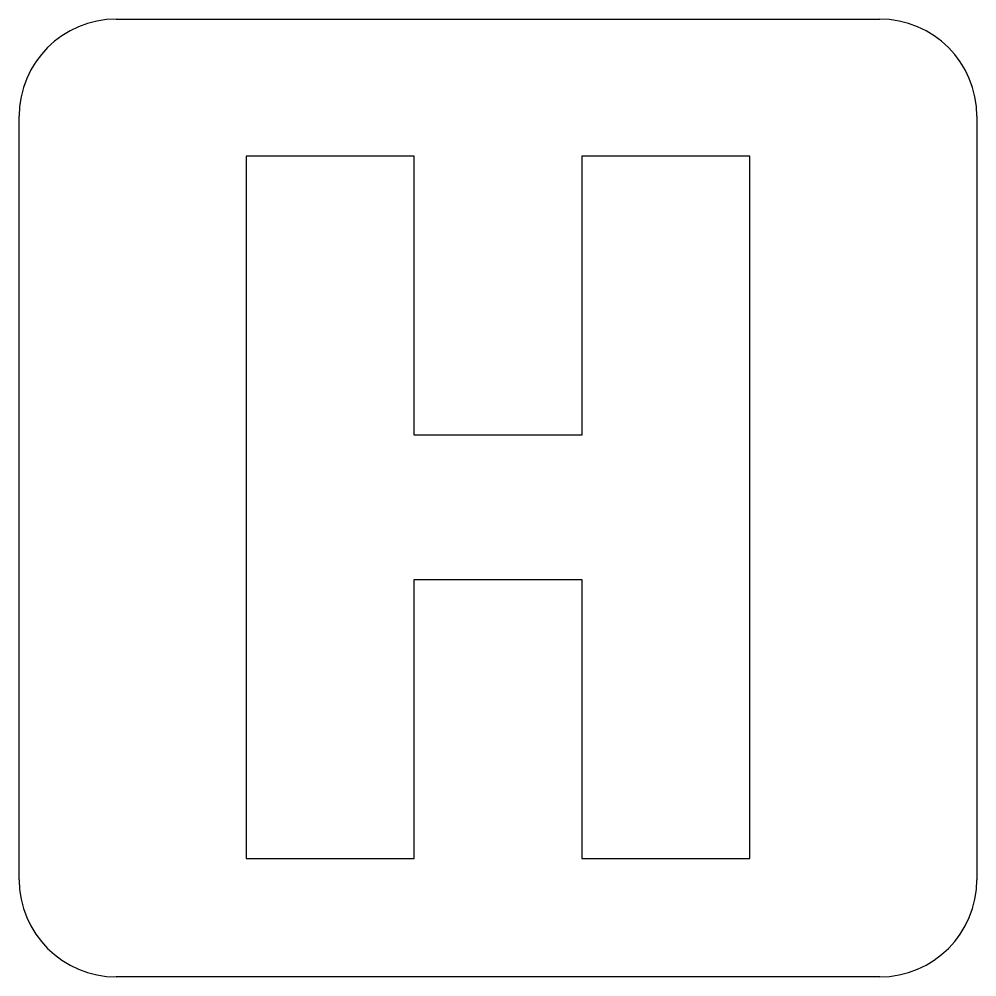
# Model space of a CAD drawing. Extents: x 10 to 135, y 10 to 135.
import ezdxf

# ---------------------------------------------------------------- set-up
doc = ezdxf.new("R2010")
doc.units = 0
doc.layers.get('0').update_dxf_attribs({"linetype": 'continuous'})

# ---------------------------------------------------------------- blocks, each defined once
blk = doc.blocks.new('PAD')
at = {"color": 0}
for p, q in [((22.73, 135.46), (122.73, 135.46)), ((10, 22.73), (10, 122.73)), ((135.46, 122.73), (135.46, 22.73)), ((122.73, 10), (22.73, 10))]:
    blk.add_line(p, q, dxfattribs=at)
for centre, start, end in [((22.73, 122.73), 90, 180), ((122.73, 122.73), 0, 90), ((22.73, 22.73), 180, -90), ((122.73, 22.73), -90, 0)]:
    blk.add_arc(centre, 12.73, start, end, dxfattribs=at)
blk = doc.blocks.new('POCKET')
at = {"color": 0}
for p, q in [((22.73, 135.46), (122.73, 135.46)), ((10, 22.73), (10, 122.73)), ((135.46, 122.73), (135.46, 22.73)), ((61.73, 117.49), (39.73, 117.49)), ((39.73, 117.49), (39.73, 25.49)), ((39.73, 117.49), (39.73, 25.49)), ((61.73, 80.94), (61.73, 117.49)), ((105.73, 117.49), (83.73, 117.49)), ((83.73, 117.49), (83.73, 80.94)), ((83.73, 117.49), (83.73, 80.94)), ((105.73, 25.49), (105.73, 117.49)), ((83.73, 80.94), (61.73, 80.94)), ((61.73, 25.49), (61.73, 62.05)), ((61.73, 62.05), (83.73, 62.05)), ((83.73, 62.05), (83.73, 25.49)), ((83.73, 62.05), (83.73, 25.49)), ((39.73, 25.49), (61.73, 25.49)), ((83.73, 25.49), (105.73, 25.49)), ((122.73, 10), (22.73, 10))]:
    blk.add_line(p, q, dxfattribs=at)
for centre, start, end in [((22.73, 122.73), 90, 180), ((122.73, 122.73), 0, 90), ((22.73, 22.73), 180, -90), ((122.73, 22.73), -90, 0)]:
    blk.add_arc(centre, 12.73, start, end, dxfattribs=at)

msp = doc.modelspace()

# ---------------------------------------------------------------- block references
for name in ['PAD', 'POCKET']:
    msp.add_blockref(name, (0, 0))

doc.saveas('drawing.dxf')
